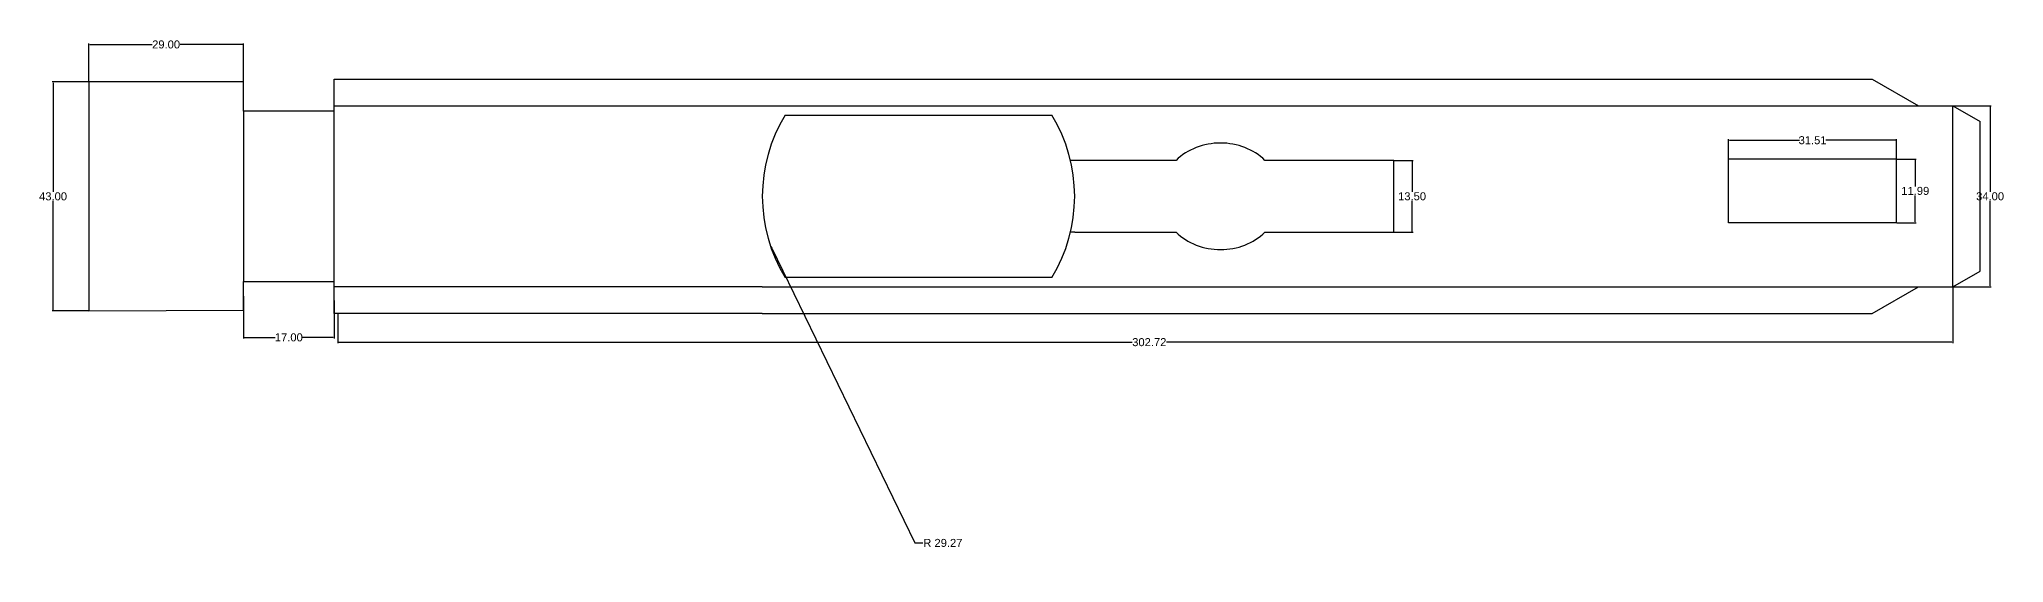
# Model space of a CAD drawing. Header units: millimetres. Extents: x 483 to 1696, y 600 to 1373.
# Drawn here: x 483.9 to 852.1, y 1274.9 to 1373.1 of the extents above; entities that cross this region are included whole.
import ezdxf
from ezdxf import colors
from ezdxf.entities.mleader import LeaderData, LeaderLine
from ezdxf.math import Vec2, Vec3

# ---------------------------------------------------------------- set-up
doc = ezdxf.new("R2010")
doc.units = ezdxf.units.MM
doc.header["$MEASUREMENT"] = 0
for name, color, linetype in [('carcasa', 211, 'Continuous'), ('dimensiuni', 92, 'Continuous'), ('maner', 6, 'Continuous'), ('stock', 152, 'Continuous'), ('suport foregrip', 30, 'Continuous'), ('tragaci', 170, 'Continuous')]:
    doc.layers.add(name, color=color, linetype=linetype)
doc.styles.get("Standard").update_dxf_attribs({"font": 'arial.ttf'})
doc.dimstyles.get("Standard").update_dxf_attribs({"dimtxt": 0.18, "dimasz": 0.18, "dimexe": 0.18, "dimexo": 0.0625, "dimgap": 0.09, "dimtad": 0, "dimtih": 1, "dimtoh": 1, "dimdec": 4, "dimzin": 0, "dimdsep": 46, "dimtxsty": 'Standard', "dimcen": 0.09, "dimadec": 0, "dimazin": 0, "dimtfac": 1, "dimtdec": 4, "dimtofl": 0, "dimtmove": 0, "dimatfit": 3, "dimfxl": 1, "dimtolj": 1, "dimtzin": 0, "dimarcsym": 0})

# ---------------------------------------------------------------- blocks, each defined once
blk = doc.blocks.new('*D12')
at = {"layer": 'Defpoints', "color": 0, "transparency": 16777216}
for p in [(493.15, 1365.12), (486.46, 1322.12), (493.15, 1322.12)]:
    blk.add_point(p, dxfattribs=at)
at = {"layer": 'dimensiuni', "color": 0, "lineweight": -2, "transparency": 16777216}
for p, q in [((493.08, 1365.12), (486.28, 1365.12)), ((486.46, 1364.94), (486.46, 1344.48)), ((486.46, 1322.3), (486.46, 1342.76)), ((493.08, 1322.12), (486.28, 1322.12))]:
    blk.add_line(p, q, dxfattribs=at)
at = {"layer": 'dimensiuni', "color": 0, "transparency": 16777216}
for points in [[(486.43, 1364.94), (486.49, 1364.94), (486.46, 1365.12)], [(486.43, 1322.3), (486.49, 1322.3), (486.46, 1322.12)]]:
    blk.add_solid(points, dxfattribs=at)
at = {"layer": 'dimensiuni', "color": 0, "transparency": 16777216, "insert": (486.46, 1343.62), "char_height": 1.5, "attachment_point": 5}
blk.add_mtext('\\A1;43.00', dxfattribs=at)
blk = doc.blocks.new('*D13')
at = {"layer": 'Defpoints', "color": 0, "transparency": 16777216}
for p in [(522.15, 1372.12), (493.15, 1365.12), (522.15, 1365.12)]:
    blk.add_point(p, dxfattribs=at)
at = {"layer": 'dimensiuni', "color": 0, "lineweight": -2, "transparency": 16777216}
for p, q in [((493.15, 1365.18), (493.15, 1372.3)), ((493.33, 1372.12), (505.01, 1372.12)), ((521.97, 1372.12), (510.28, 1372.12)), ((522.15, 1365.18), (522.15, 1372.3))]:
    blk.add_line(p, q, dxfattribs=at)
at = {"layer": 'dimensiuni', "color": 0, "transparency": 16777216}
for points in [[(493.33, 1372.15), (493.33, 1372.09), (493.15, 1372.12)], [(521.97, 1372.15), (521.97, 1372.09), (522.15, 1372.12)]]:
    blk.add_solid(points, dxfattribs=at)
at = {"layer": 'dimensiuni', "color": 0, "transparency": 16777216, "insert": (507.65, 1372.12), "char_height": 1.5, "attachment_point": 5}
blk.add_mtext('\\A1;29.00', dxfattribs=at)
blk = doc.blocks.new('*D14')
at = {"layer": 'Defpoints', "color": 0, "transparency": 16777216}
for p in [(522.15, 1324.94), (539.15, 1324.13), (539.15, 1317.16)]:
    blk.add_point(p, dxfattribs=at)
at = {"layer": 'dimensiuni', "color": 0, "lineweight": -2, "transparency": 16777216}
for p, q in [((522.15, 1324.87), (522.15, 1316.98)), ((539.15, 1324.07), (539.15, 1316.98)), ((522.33, 1317.16), (528.1, 1317.16)), ((538.97, 1317.16), (533.19, 1317.16))]:
    blk.add_line(p, q, dxfattribs=at)
at = {"layer": 'dimensiuni', "color": 0, "transparency": 16777216}
for points in [[(522.33, 1317.19), (522.33, 1317.13), (522.15, 1317.16)], [(538.97, 1317.19), (538.97, 1317.13), (539.15, 1317.16)]]:
    blk.add_solid(points, dxfattribs=at)
at = {"layer": 'dimensiuni', "color": 0, "transparency": 16777216, "insert": (530.65, 1317.16), "char_height": 1.5, "attachment_point": 5}
blk.add_mtext('\\A1;17.00', dxfattribs=at)
blk = doc.blocks.new('*D15')
at = {"layer": 'Defpoints', "color": 0, "transparency": 16777216}
for p in [(842.54, 1326.63), (539.82, 1321.63), (842.54, 1316.26)]:
    blk.add_point(p, dxfattribs=at)
at = {"layer": 'dimensiuni', "color": 0, "lineweight": -2, "transparency": 16777216}
for p, q in [((842.54, 1326.57), (842.54, 1316.08)), ((539.82, 1321.57), (539.82, 1316.08)), ((540, 1316.26), (688.74, 1316.26)), ((842.36, 1316.26), (695.13, 1316.26))]:
    blk.add_line(p, q, dxfattribs=at)
at = {"layer": 'dimensiuni', "color": 0, "transparency": 16777216}
for points in [[(540, 1316.29), (540, 1316.23), (539.82, 1316.26)], [(842.36, 1316.29), (842.36, 1316.23), (842.54, 1316.26)]]:
    blk.add_solid(points, dxfattribs=at)
at = {"layer": 'dimensiuni', "color": 0, "transparency": 16777216, "insert": (691.93, 1316.26), "char_height": 1.5, "attachment_point": 5}
blk.add_mtext('\\A1;302.72', dxfattribs=at)
blk = doc.blocks.new('*D16')
at = {"layer": 'Defpoints', "color": 0, "transparency": 16777216}
for p in [(842.54, 1360.63), (842.54, 1326.63), (849.52, 1326.63)]:
    blk.add_point(p, dxfattribs=at)
at = {"layer": 'dimensiuni', "color": 0, "lineweight": -2, "transparency": 16777216}
for p, q in [((842.6, 1360.63), (849.7, 1360.63)), ((849.52, 1360.45), (849.52, 1344.49)), ((849.52, 1326.81), (849.52, 1342.77)), ((842.6, 1326.63), (849.7, 1326.63))]:
    blk.add_line(p, q, dxfattribs=at)
at = {"layer": 'dimensiuni', "color": 0, "transparency": 16777216}
for points in [[(849.49, 1360.45), (849.55, 1360.45), (849.52, 1360.63)], [(849.49, 1326.81), (849.55, 1326.81), (849.52, 1326.63)]]:
    blk.add_solid(points, dxfattribs=at)
at = {"layer": 'dimensiuni', "color": 0, "transparency": 16777216, "insert": (849.52, 1343.63), "char_height": 1.5, "attachment_point": 5}
blk.add_mtext('\\A1;34.00', dxfattribs=at)
blk = doc.blocks.new('*D17')
at = {"layer": 'Defpoints', "color": 0, "transparency": 16777216}
for p in [(832, 1350.63), (832, 1338.65), (835.5, 1338.65)]:
    blk.add_point(p, dxfattribs=at)
at = {"layer": 'dimensiuni', "color": 0, "lineweight": -2, "transparency": 16777216}
for p, q in [((832.06, 1350.63), (835.68, 1350.63)), ((835.5, 1350.45), (835.5, 1345.5)), ((835.5, 1338.83), (835.5, 1343.78)), ((832.06, 1338.65), (835.68, 1338.65))]:
    blk.add_line(p, q, dxfattribs=at)
at = {"layer": 'dimensiuni', "color": 0, "transparency": 16777216}
for points in [[(835.47, 1350.45), (835.53, 1350.45), (835.5, 1350.63)], [(835.47, 1338.83), (835.53, 1338.83), (835.5, 1338.65)]]:
    blk.add_solid(points, dxfattribs=at)
at = {"layer": 'dimensiuni', "color": 0, "transparency": 16777216, "insert": (835.5, 1344.64), "char_height": 1.5, "attachment_point": 5}
blk.add_mtext('\\A1;11.99', dxfattribs=at)
blk = doc.blocks.new('*D18')
at = {"layer": 'Defpoints', "color": 0, "transparency": 16777216}
for p in [(800.49, 1354.15), (800.49, 1350.65), (832, 1350.63)]:
    blk.add_point(p, dxfattribs=at)
at = {"layer": 'dimensiuni', "color": 0, "lineweight": -2, "transparency": 16777216}
for p, q in [((800.49, 1350.71), (800.49, 1354.33)), ((800.67, 1354.15), (813.77, 1354.15)), ((831.82, 1354.15), (818.72, 1354.15)), ((832, 1350.7), (832, 1354.33))]:
    blk.add_line(p, q, dxfattribs=at)
at = {"layer": 'dimensiuni', "color": 0, "transparency": 16777216}
for points in [[(800.67, 1354.18), (800.67, 1354.12), (800.49, 1354.15)], [(831.82, 1354.18), (831.82, 1354.12), (832, 1354.15)]]:
    blk.add_solid(points, dxfattribs=at)
at = {"layer": 'dimensiuni', "color": 0, "transparency": 16777216, "insert": (816.25, 1354.15), "char_height": 1.5, "attachment_point": 5}
blk.add_mtext('\\A1;31.51', dxfattribs=at)
blk = doc.blocks.new('*D19')
at = {"layer": 'Defpoints', "color": 0, "transparency": 16777216}
for p in [(737.75, 1350.38), (737.75, 1336.88), (741.18, 1336.88)]:
    blk.add_point(p, dxfattribs=at)
at = {"layer": 'dimensiuni', "color": 0, "lineweight": -2, "transparency": 16777216}
for p, q in [((737.81, 1350.38), (741.36, 1350.38)), ((741.18, 1350.2), (741.18, 1344.49)), ((741.18, 1337.06), (741.18, 1342.77)), ((737.81, 1336.88), (741.36, 1336.88))]:
    blk.add_line(p, q, dxfattribs=at)
at = {"layer": 'dimensiuni', "color": 0, "transparency": 16777216}
for points in [[(741.15, 1350.2), (741.21, 1350.2), (741.18, 1350.38)], [(741.15, 1337.06), (741.21, 1337.06), (741.18, 1336.88)]]:
    blk.add_solid(points, dxfattribs=at)
at = {"layer": 'dimensiuni', "color": 0, "transparency": 16777216, "insert": (741.18, 1343.63), "char_height": 1.5, "attachment_point": 5}
blk.add_mtext('\\A1;13.50', dxfattribs=at)

msp = doc.modelspace()

# ---------------------------------------------------------------- linework, layer by layer
at = {"layer": 'carcasa'}
for p, q in [((539.145, 1360.631), (539.145, 1365.631)), ((539.145, 1365.631), (619.4, 1365.631)), ((619.4, 1365.631), (677.949, 1365.631)), ((677.949, 1365.631), (827.417, 1365.631)), ((827.417, 1365.631), (836.077, 1360.631)), ((539.145, 1359.631), (539.145, 1360.631)), ((539.145, 1360.631), (619.4, 1360.631)), ((619.4, 1360.631), (677.949, 1360.631)), ((677.949, 1360.631), (842.539, 1360.631)), ((842.539, 1326.631), (842.539, 1360.631)), ((842.539, 1360.631), (847.645, 1357.683)), ((847.645, 1329.58), (847.645, 1357.683)), ((842.539, 1326.631), (847.645, 1329.58)), ((539.145, 1326.631), (539.145, 1327.631)), ((619.4, 1326.631), (539.145, 1326.631)), ((539.145, 1321.631), (539.145, 1326.631)), ((619.4, 1326.631), (677.949, 1326.631)), ((677.949, 1326.631), (842.539, 1326.631)), ((827.417, 1321.631), (836.077, 1326.631)), ((619.4, 1321.631), (539.145, 1321.631)), ((619.4, 1321.631), (677.949, 1321.631)), ((677.949, 1321.631), (827.417, 1321.631))]:
    msp.add_line(p, q, dxfattribs=at)
at = {"layer": 'maner'}
for p, q in [((623.686, 1358.881), (673.663, 1358.881)), ((673.663, 1328.381), (623.686, 1328.381))]:
    msp.add_line(p, q, dxfattribs=at)
for start, end in [(148.60507, 211.39493), (328.60507, 31.39493)]:
    msp.add_arc((648.674, 1343.631), 29.274, start, end, dxfattribs=at)
at = {"layer": 'stock'}
for p, q in [((522.145, 1365.131), (493.145, 1365.12)), ((493.145, 1365.12), (493.145, 1322.12)), ((522.145, 1359.631), (522.145, 1365.131)), ((539.145, 1359.631), (522.145, 1359.631)), ((522.145, 1359.631), (522.145, 1327.631)), ((539.145, 1327.631), (539.145, 1359.631)), ((522.145, 1327.631), (539.145, 1327.631)), ((522.145, 1322.242), (522.145, 1327.631)), ((493.145, 1322.12), (522.145, 1322.242))]:
    msp.add_line(p, q, dxfattribs=at)
at = {"layer": 'suport foregrip'}
for p, q in [((800.493, 1338.647), (800.493, 1350.647)), ((800.493, 1350.647), (831.998, 1350.634)), ((831.993, 1338.647), (831.998, 1350.634)), ((831.993, 1338.647), (800.493, 1338.647))]:
    msp.add_line(p, q, dxfattribs=at)
at = {"layer": 'tragaci'}
for p, q in [((677.949, 1350.381), (677.16, 1350.381)), ((696.941, 1350.381), (677.949, 1350.381)), ((737.751, 1350.381), (713.616, 1350.381)), ((737.751, 1336.881), (737.751, 1350.381)), ((677.949, 1336.881), (677.16, 1336.881)), ((677.949, 1336.881), (696.941, 1336.881)), ((713.616, 1336.881), (737.751, 1336.881))]:
    msp.add_line(p, q, dxfattribs=at)
for start_param, end_param in [(3.8825574, 5.5422206), (7.02415, 8.6838133)]:
    msp.add_ellipse((705.279, 1343.631), major_axis=(-11.3, 0), ratio=0.8849558, start_param=start_param, end_param=end_param, dxfattribs=at)

# ---------------------------------------------------------------- dimensions: what is measured, and where the dimension line sits
at = {"layer": 'dimensiuni'}
for base, p1, p2, picture, middle in [((522.145, 1372.119), (493.145, 1365.12), (522.145, 1365.12), '*D13', (507.645, 1372.119)), ((800.4928, 1354.1471), (831.9979, 1350.6338), (800.4928, 1350.6471), '*D18', (816.2453, 1354.1471)), ((539.145, 1317.164), (522.145, 1324.936), (539.145, 1324.131), '*D14', (530.645, 1317.164))]:
    dim = msp.add_linear_dim(base=base, p1=p1, p2=p2, dimstyle='Standard', override={"dimtxt": 1.5, "dimdec": 2}, dxfattribs=at)
    dim.commit()
    dim.dimension.update_dxf_attribs({"geometry": picture, "text_midpoint": middle})
for base, p1, p2, picture, middle in [((486.456, 1322.12), (493.145, 1365.12), (493.145, 1322.12), '*D12', (486.456, 1343.62)), ((849.519, 1326.631), (842.539, 1360.631), (842.539, 1326.631), '*D16', (849.519, 1343.631)), ((741.185, 1336.881), (737.751, 1350.381), (737.751, 1336.881), '*D19', (741.185, 1343.631)), ((835.498, 1338.647), (831.998, 1350.634), (831.998, 1338.647), '*D17', (835.498, 1344.64))]:
    dim = msp.add_linear_dim(base=base, p1=p1, p2=p2, angle=90, dimstyle='Standard', override={"dimtxt": 1.5, "dimdec": 2}, dxfattribs=at)
    dim.commit()
    dim.dimension.update_dxf_attribs({"geometry": picture, "text_midpoint": middle})
dim = msp.add_linear_dim(base=(842.539, 1316.26), p1=(539.818, 1321.631), p2=(842.539, 1326.631), dimstyle='Standard', override={"dimtxt": 1.5, "dimdec": 2}, dxfattribs=at)
dim.commit()
dim.dimension.update_dxf_attribs({"geometry": '*D15', "text_midpoint": (691.933, 1316.26), "dimtype": 160})

# ---------------------------------------------------------------- leaders
ml = msp.add_multileader_mtext('Standard', dxfattribs=at)
ml.set_content('{\\fArial|b0|i0|c238|p34;R 29.27}', color=256)
ml.set_leader_properties()
ml.build(insert=Vec2(0, 0))
ml.multileader.update_dxf_attribs({"dogleg_length": 1.5, "arrow_head_size": 1})
ctx = ml.context
ctx.base_point, ctx.char_height, ctx.arrow_head_size, ctx.landing_gap_size, ctx.plane_origin = Vec3(649.483, 1278.586), 1.5, 1, 0.09, Vec3(620.763, 1334.801)
notes = []
notes.append((ctx, [(0, (1, 1, 0), (647.983, 1278.586), (1, 0), 1.5, [(0, [(620.763, 1334.801)], 0, [])])]))
ctx.mtext.insert, ctx.mtext.flow_direction = Vec3(649.573, 1279.349), 5
for ctx, leaders in notes:
    for number, flags, end, landing, length, lines in leaders:
        leader = LeaderData()
        leader.index, (leader.has_last_leader_line, leader.has_dogleg_vector, leader.attachment_direction) = number, flags
        leader.last_leader_point, leader.dogleg_vector, leader.dogleg_length = Vec3(end), Vec3(landing), length
        for number, points, colour, breaks in lines:
            line = LeaderLine()
            line.index, line.vertices, line.color, line.breaks = number, Vec3.list(points), colors.encode_raw_color(colour), breaks
            leader.lines.append(line)
        ctx.leaders.append(leader)

doc.saveas('drawing.dxf')
